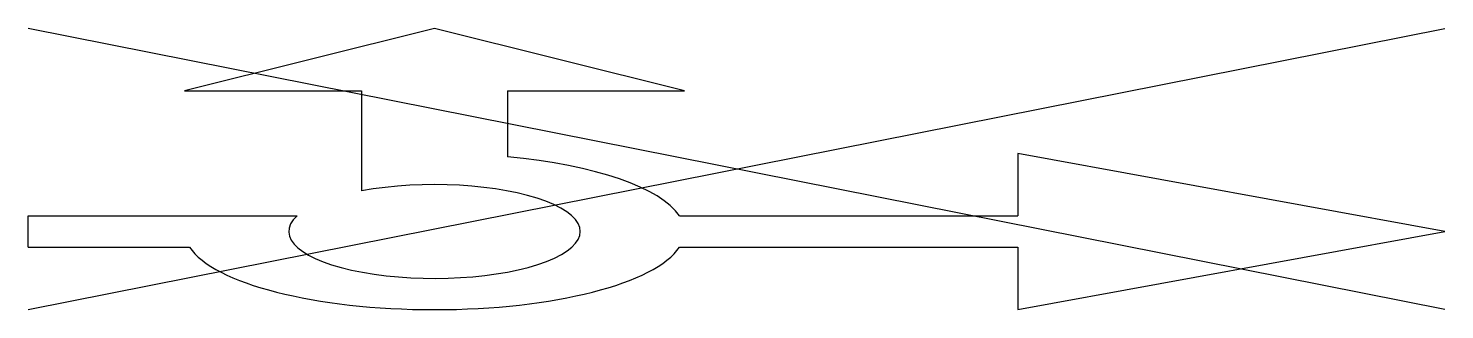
# Model space of a CAD drawing. Header units: metres. Extents: x 0 to 6.8, y -0.38 to 0.98.
import ezdxf

# ---------------------------------------------------------------- set-up
doc = ezdxf.new("R2010")
doc.units = ezdxf.units.M
doc.header["$LTSCALE"] = 0.2

msp = doc.modelspace()

# ---------------------------------------------------------------- linework, layer by layer
for p, q in [((6.8, -0.375), (0, 0.975)), ((0, -0.375), (6.8, 0.975)), ((1.6, 0.675), (1.6, 0.1949)), ((2.3, 0.675), (2.3, 0.3587)), ((4.75, 0.375), (4.75, 0.075)), ((0, 0.075), (1.29, 0.075)), ((0, -0.075), (0, 0.075)), ((3.1258, 0.075), (4.75, 0.075)), ((0, -0.075), (0.7742, -0.075)), ((3.1258, -0.075), (4.75, -0.075)), ((4.75, -0.075), (4.75, -0.375))]:
    msp.add_line(p, q)
at = {"flags": 128}
for points in [[(3.15, 0.675), (1.95, 0.975), (0.75, 0.675), (1.6, 0.675)], [(2.3, 0.675), (3.15, 0.675)], [(4.75, -0.375), (6.8, 0), (4.75, 0.375)]]:
    msp.add_lwpolyline(points, dxfattribs=at)
for major_axis, ratio, start_param, end_param in [((-1.2, 0), 0.3125, 9.626136, 10.699605), ((-0.7, 0), 0.321429, 5.943348, 11.519173), ((-1.2, 0), 0.3125, 6.484543, 9.22342)]:
    msp.add_ellipse((1.95, 0), major_axis=major_axis, ratio=ratio, start_param=start_param, end_param=end_param)

doc.saveas('drawing.dxf')
